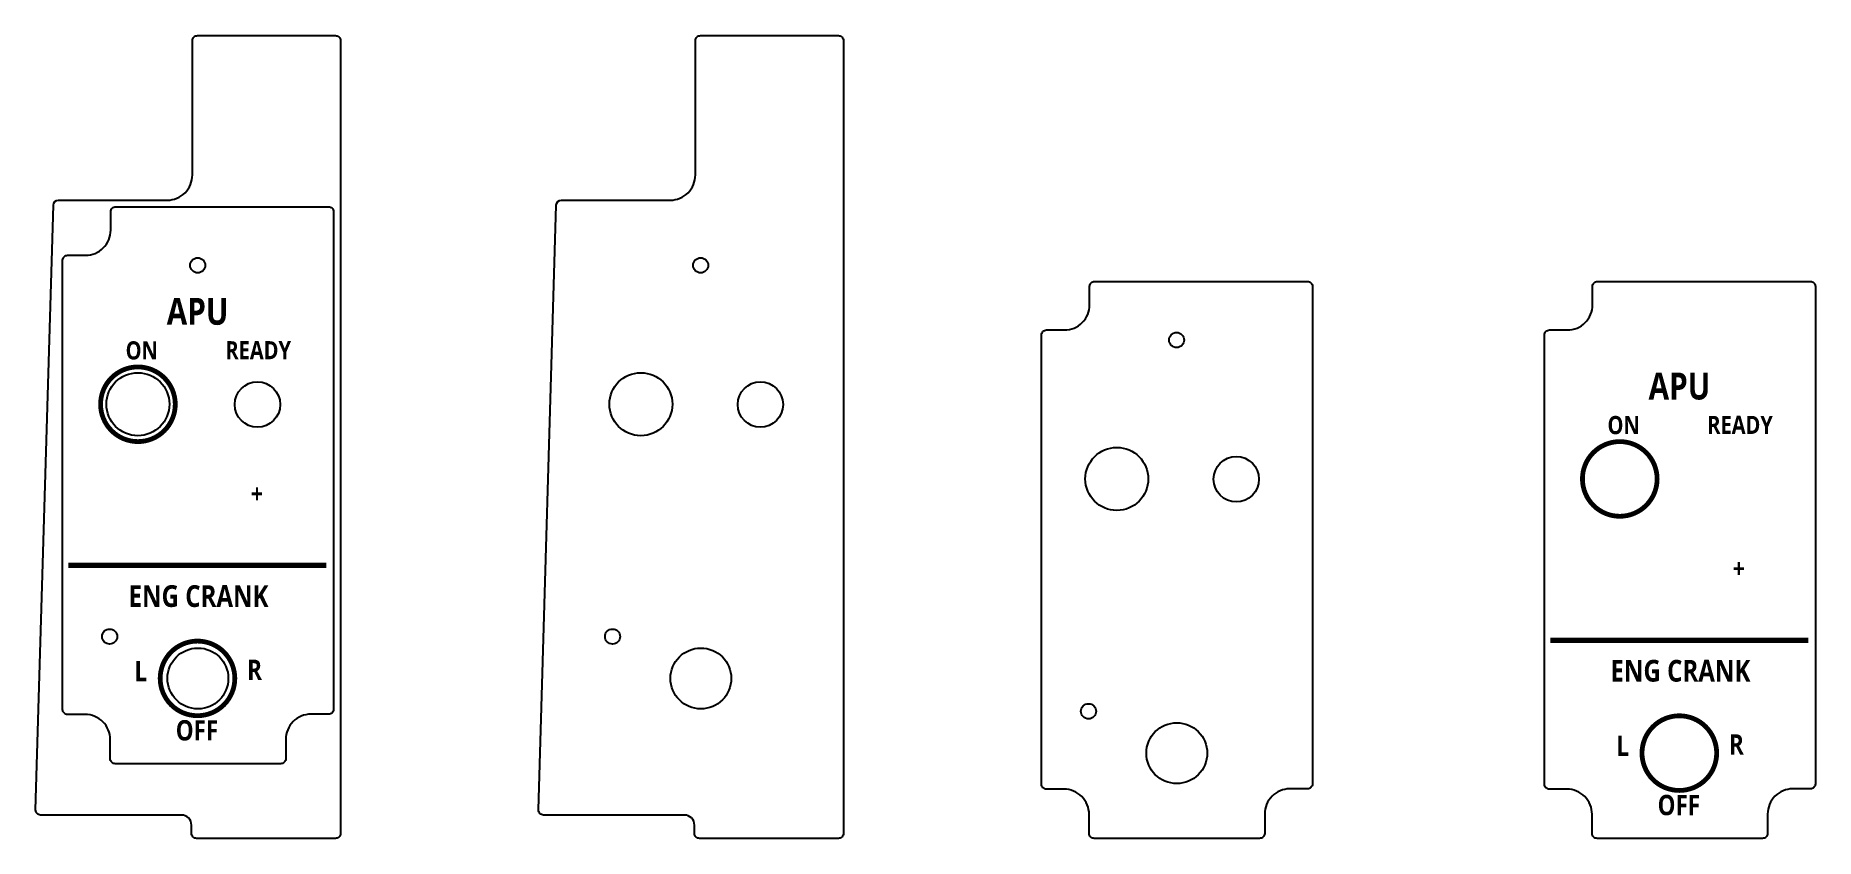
# Model space of a CAD drawing. Header units: millimetres. Extents: x 50 to 404, y 50 to 210.
import ezdxf

# ---------------------------------------------------------------- set-up
doc = ezdxf.new("R2010")
doc.units = ezdxf.units.MM
doc.layers.add('Layer1', color=7, linetype='Continuous')
doc.styles.add('Panel Heading', font='', dxfattribs={"width": 0.85})
doc.styles.add('Panel Title', font='', dxfattribs={"width": 0.85})
doc.styles.get('Panel Heading').set_extended_font_data('Roboto Mono Medium', bold=True)
doc.styles.get('Panel Title').set_extended_font_data('Roboto Mono Medium', bold=True)

msp = doc.modelspace()

# ---------------------------------------------------------------- linework, layer by layer
at = {"layer": 'Layer1', "lineweight": 70}
for p, q in [((56.54, 104.31), (107.79, 104.31)), ((351.17, 89.45), (402.42, 89.45))]:
    msp.add_line(p, q, dxfattribs=at)
at = {"layer": 'Layer1'}
for points in [[(109.63, 50), (82, 50, -0.414214), (81, 51), (81, 52.65, 0.414214), (79, 54.65), (51, 54.65, -0.422833), (50, 55.68), (53.53, 175.95, -0.405646), (54.53, 176.92), (76.18, 176.92, 0.414214), (81.18, 181.92), (81.18, 208.64, -0.414214), (82.18, 209.64), (109.63, 209.64, -0.414214), (110.63, 208.64), (110.63, 51, -0.414214)], [(209.63, 50), (182, 50, -0.414214), (181, 51), (181, 52.65, 0.414214), (179, 54.65), (151, 54.65, -0.422833), (150, 55.68), (153.53, 175.95, -0.405646), (154.53, 176.92), (176.18, 176.92, 0.414214), (181.18, 181.92), (181.18, 208.64, -0.414214), (182.18, 209.64), (209.63, 209.64, -0.414214), (210.63, 208.64), (210.63, 51, -0.414214)], [(65.93, 175.61), (108.24, 175.61, -0.414214), (109.24, 174.61), (109.24, 75.7, -0.414214), (108.24, 74.7), (104.74, 74.7, 0.414214), (99.74, 69.7), (99.74, 65.85, -0.414214), (98.74, 64.85), (65.84, 64.85, -0.414214), (64.84, 65.85), (64.84, 69.65, 0.414214), (59.84, 74.65), (56.37, 74.65, -0.414214), (55.37, 75.65), (55.37, 164.96, -0.414214), (56.37, 165.96), (59.93, 165.96, 0.414214), (64.93, 170.96), (64.93, 174.61, -0.414214)], [(260.56, 160.76), (302.87, 160.76, -0.414214), (303.87, 159.76), (303.87, 60.85, -0.414214), (302.87, 59.85), (299.37, 59.85, 0.414214), (294.37, 54.85), (294.37, 51, -0.414214), (293.37, 50), (260.47, 50, -0.414214), (259.47, 51), (259.47, 54.79, 0.414214), (254.47, 59.79), (251, 59.79, -0.414214), (250, 60.79), (250, 150.1, -0.414214), (251, 151.1), (254.56, 151.1, 0.414214), (259.56, 156.1), (259.56, 159.76, -0.414214)], [(360.56, 160.76), (402.87, 160.76, -0.414214), (403.87, 159.76), (403.87, 60.85, -0.414214), (402.87, 59.85), (399.37, 59.85, 0.414214), (394.37, 54.85), (394.37, 51, -0.414214), (393.37, 50), (360.47, 50, -0.414214), (359.47, 51), (359.47, 54.79, 0.414214), (354.47, 59.79), (351, 59.79, -0.414214), (350, 60.79), (350, 150.1, -0.414214), (351, 151.1), (354.56, 151.1, 0.414214), (359.56, 156.1), (359.56, 159.76, -0.414214)]]:
    msp.add_lwpolyline(points, format="xyb", close=True, dxfattribs=at)
at = {"layer": 'Layer1', "const_width": 0.952}
for points in [[(62.92, 136.33, 1), (77.77, 136.33, 1)], [(357.55, 121.48, 1), (372.4, 121.48, 1)], [(74.77, 81.82, 1), (89.61, 81.82, 1)], [(369.39, 66.96, 1), (384.24, 66.96, 1)]]:
    msp.add_lwpolyline(points, format="xyb", close=True, dxfattribs=at)
at = {"layer": 'Layer1'}
for centre, radius in [((82.23, 163.96), 1.5), ((182.23, 163.96), 1.5), ((276.86, 149.1), 1.5), ((70.34, 136.34), 6.26), ((170.34, 136.34), 6.26), ((94.11, 136.28), 4.51), ((194.11, 136.28), 4.51), ((264.97, 121.48), 6.26), ((288.73, 121.43), 4.51), ((64.72, 90.14), 1.5), ((164.72, 90.14), 1.5), ((259.35, 75.28), 1.5)]:
    msp.add_circle(centre, radius, dxfattribs=at)
at = {"layer": 'Layer1', "lineweight": -3}
for centre in [(82.27, 81.81), (182.27, 81.81), (276.9, 66.95)]:
    msp.add_circle(centre, 6.05, dxfattribs=at)

# ---------------------------------------------------------------- texts
at = {"layer": 'Layer1', "width": 0.85}
for s, height, style, p in [('APU', 5.34, 'Panel Title', (76.07, 152.13)), ('ON', 3.598, 'Panel Heading', (67.9, 145.24)), ('READY', 3.598, 'Panel Heading', (87.74, 145.28)), ('APU', 5.34, 'Panel Title', (370.7, 137.27)), ('ON', 3.598, 'Panel Heading', (362.53, 130.39)), ('READY', 3.598, 'Panel Heading', (382.37, 130.43)), ('+', 3.81, 'Panel Heading', (92.81, 116.63)), ('+', 3.81, 'Panel Heading', (387.44, 101.77)), ('ENG CRANK', 4.319, 'Panel Title', (68.48, 96.03)), ('L', 4.03, 'Panel Title', (69.65, 81.23)), ('R', 4.03, 'Panel Title', (92.06, 81.52)), ('ENG CRANK', 4.319, 'Panel Title', (363.11, 81.18)), ('OFF', 4.028, 'Panel Title', (77.87, 69.48)), ('L', 4.03, 'Panel Title', (364.28, 66.38)), ('R', 4.03, 'Panel Title', (386.69, 66.67)), ('OFF', 4.028, 'Panel Title', (372.5, 54.62))]:
    msp.add_text(s, height=height, dxfattribs=dict(at, style=style)).set_placement(p)

doc.saveas('drawing.dxf')
